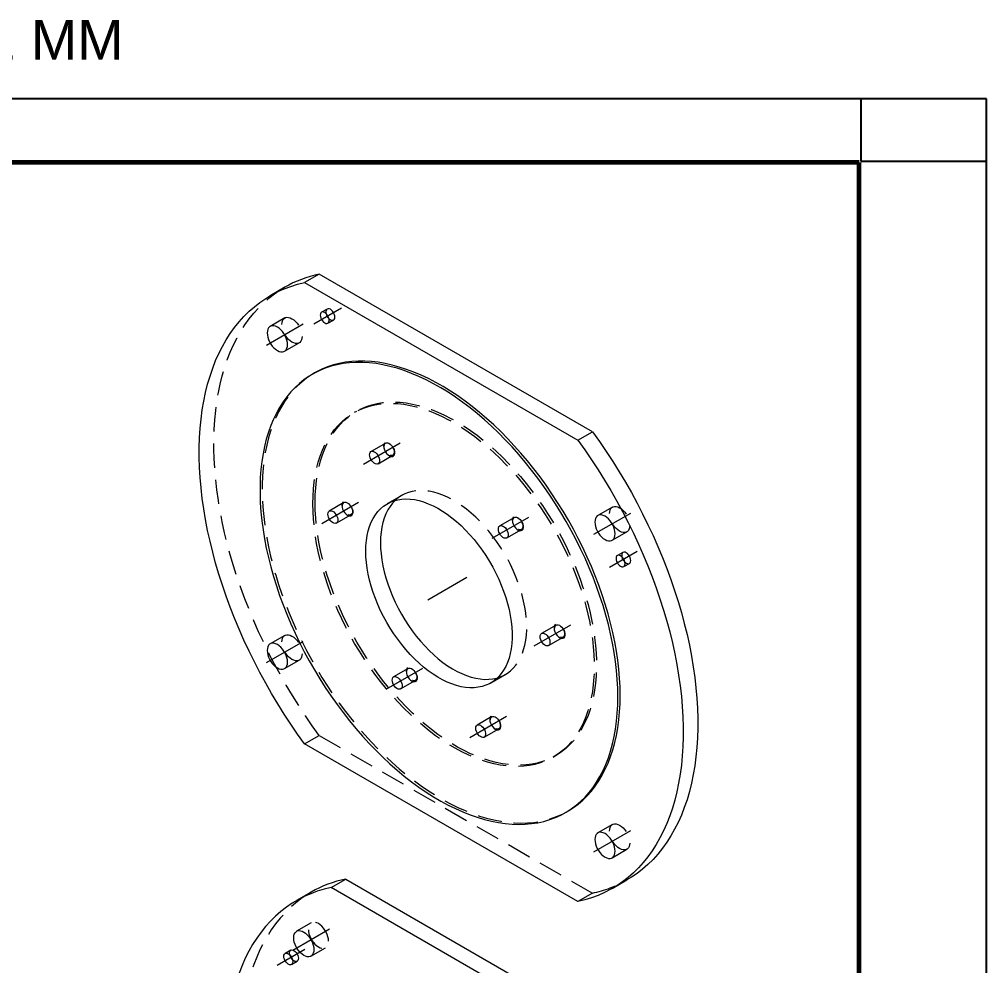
# Model space of a CAD drawing. Header units: millimetres. Extents: x -658 to 2778, y -783 to 455.
# Drawn here: x 2170 to 2778, y -140 to 455 of the extents above; entities that cross this region are included whole.
import ezdxf

# ---------------------------------------------------------------- set-up
doc = ezdxf.new("R2010")
doc.units = ezdxf.units.MM
doc.header["$LTSCALE"] = 12
doc.header["$MEASUREMENT"] = 0
for name, pattern in [('SLD-Center', [19.05, 15.24, -1.27, 1.27, -1.27]), ('SLD-Dashed', [1.905, 1.27, -0.635]), ('SLD-Solid', [0])]:
    doc.linetypes.add(name, pattern=pattern)
doc.layers.get('0').update_dxf_attribs({"color": 6})
doc.layers.add('Frame', color=7, linetype='Continuous')
doc.layers.add('Frame-title', color=6, linetype='Continuous')
doc.styles.add('style2', font='swiss.ttf', dxfattribs={"height": 30})

msp = doc.modelspace()

# ---------------------------------------------------------------- linework, layer by layer
at = {"color": 7, "linetype": 'SLD-Solid', "lineweight": 15}
for p, q in [((2358.592, 294.841), (2349.4, 289.535)), ((2530.166, 195.794), (2358.592, 294.841)), ((2336.887, 286.582), (2327.695, 281.276)), ((2349.4, 289.535), (2520.973, 190.487)), ((2355.693, 232.777), (2354.279, 231.96)), ((2520.973, 190.487), (2530.166, 195.794)), ((2520.973, -99.385), (2349.4, -0.337)), ((2513.266, -43.443), (2514.68, -42.627)), ((2366.015, -90.539), (2375.208, -85.232)), ((2537.589, -189.586), (2366.015, -90.539)), ((2375.208, -85.232), (2546.781, -184.28)), ((2542.678, -91.125), (2551.87, -85.819)), ((2353.503, -93.492), (2344.311, -98.798))]:
    msp.add_line(p, q, dxfattribs=at)
at = {"color": 7, "linetype": 'SLD-Center', "lineweight": 0}
for p, q in [((2372.478, 273.471), (2355.086, 263.431)), ((2325.34, 250.213), (2348.389, 263.519)), ((2386.417, 175.548), (2409.466, 188.854)), ((2360.169, 138.203), (2383.218, 151.509)), ((2467.271, 128.872), (2490.32, 142.178)), ((2531.176, 131.386), (2554.225, 144.692)), ((2558.326, 120.566), (2540.934, 110.526)), ((2426.844, 90.259), (2451.307, 104.381)), ((2493.518, 61.222), (2516.567, 74.528)), ((2325.34, 50.765), (2348.389, 64.071)), ((2400.596, 34.006), (2423.646, 47.312)), ((2453.091, 3.702), (2476.14, 17.008)), ((2531.176, -68.062), (2554.225, -54.756)), ((2341.955, -129.861), (2365.004, -116.555)), ((2349.59, -129.415), (2332.198, -139.455))]:
    msp.add_line(p, q, dxfattribs=at)
at = {"color": 7, "linetype": 'SLD-Dashed', "lineweight": 0}
for p, q in [((2363.55, 272.935), (2360.014, 270.894)), ((2336.961, 267.313), (2327.768, 262.007)), ((2364.014, 263.966), (2367.549, 266.007)), ((2336.768, 246.418), (2345.96, 251.725)), ((2381.884, 208.638), (2380.47, 207.821)), ((2400.338, 188.665), (2391.145, 183.359)), ((2395.545, 175.737), (2404.737, 181.044)), ((2410.467, 155.859), (2401.275, 150.552)), ((2374.09, 151.32), (2364.898, 146.013)), ((2542.797, 148.487), (2533.605, 143.18)), ((2369.298, 138.392), (2378.49, 143.699)), ((2481.192, 141.989), (2471.999, 136.683)), ((2476.399, 129.061), (2485.591, 134.368)), ((2542.604, 127.591), (2551.797, 132.898)), ((2549.398, 120.031), (2545.862, 117.99)), ((2549.862, 111.061), (2553.397, 113.102)), ((2507.439, 74.339), (2498.247, 69.033)), ((2336.961, 67.866), (2327.768, 62.559)), ((2502.646, 61.411), (2511.839, 66.718)), ((2336.768, 46.97), (2345.96, 52.277)), ((2414.517, 47.123), (2405.325, 41.817)), ((2466.27, 37.966), (2475.462, 43.272)), ((2409.725, 34.196), (2418.917, 39.502)), ((2467.012, 16.819), (2457.82, 11.512)), ((2462.219, 3.891), (2471.412, 9.198)), ((2349.4, -0.337), (2358.592, 4.969)), ((2358.592, 4.969), (2530.166, -94.078)), ((2505.459, -8.691), (2506.874, -7.874)), ((2542.797, -50.961), (2533.605, -56.268)), ((2542.604, -71.857), (2551.797, -66.55)), ((2530.166, -94.078), (2520.973, -99.385)), ((2353.576, -112.76), (2344.384, -118.067)), ((2340.662, -129.951), (2337.127, -131.992)), ((2353.383, -133.656), (2362.576, -128.349)), ((2341.126, -138.92), (2344.662, -136.879))]:
    msp.add_line(p, q, dxfattribs=at)
at = {"color": 7, "linetype": 'SLD-Solid', "lineweight": 15, "flags": 128}
for points in [[(2349.4, -0.337), (2345.021, 5.779), (2340.755, 12.006), (2336.607, 18.337), (2332.582, 24.763), (2328.685, 31.278), (2324.921, 37.871), (2321.294, 44.537), (2317.809, 51.265), (2314.47, 58.048), (2311.283, 64.877), (2308.249, 71.743), (2305.374, 78.639), (2302.661, 85.555), (2300.113, 92.484), (2297.734, 99.415), (2295.526, 106.341), (2293.492, 113.253), (2291.635, 120.142), (2289.957, 127), (2288.461, 133.818), (2287.147, 140.588), (2286.018, 147.301), (2285.074, 153.949), (2284.318, 160.524), (2283.751, 167.017), (2283.372, 173.42), (2283.182, 179.725), (2283.182, 185.925), (2283.372, 192.012), (2283.751, 197.977), (2284.318, 203.815), (2285.074, 209.517), (2286.018, 215.076), (2287.147, 220.485), (2288.461, 225.738), (2289.957, 230.828), (2291.635, 235.748), (2293.492, 240.494), (2295.526, 245.057), (2297.734, 249.434), (2300.113, 253.618), (2302.661, 257.605), (2305.374, 261.389), (2308.249, 264.965), (2311.283, 268.33), (2314.47, 271.478), (2317.809, 274.407), (2321.294, 277.111), (2324.921, 279.589), (2328.685, 281.837), (2332.582, 283.851), (2336.607, 285.63), (2340.755, 287.172), (2345.021, 288.474), (2349.4, 289.535)], [(2364.842, 265.797), (2364.746, 266.698), (2364.463, 267.649), (2364.014, 268.585), (2363.428, 269.442), (2362.746, 270.163), (2362.014, 270.696), (2361.282, 271.008), (2360.6, 271.075), (2360.014, 270.894), (2359.564, 270.477), (2359.282, 269.853), (2359.186, 269.063), (2359.282, 268.162), (2359.564, 267.211), (2360.014, 266.275), (2360.6, 265.418), (2361.282, 264.698), (2362.014, 264.164), (2362.746, 263.853), (2363.428, 263.785), (2364.014, 263.966), (2364.463, 264.383), (2364.746, 265.008), (2364.842, 265.797)], [(2338.632, 250.539), (2338.535, 251.87), (2338.248, 253.274), (2337.779, 254.705), (2337.143, 256.122), (2336.359, 257.48), (2335.45, 258.74), (2334.445, 259.862), (2333.373, 260.812), (2332.268, 261.561), (2331.163, 262.088), (2330.091, 262.375), (2329.086, 262.414), (2328.177, 262.203), (2327.393, 261.75), (2326.757, 261.068), (2326.288, 260.178), (2326.001, 259.107), (2325.904, 257.886), (2326.001, 256.554), (2326.288, 255.151), (2326.757, 253.72), (2327.393, 252.303), (2328.177, 250.944), (2329.086, 249.685), (2330.091, 248.563), (2331.163, 247.613), (2332.268, 246.864), (2333.373, 246.337), (2334.445, 246.05), (2335.45, 246.011), (2336.359, 246.221), (2337.143, 246.674), (2337.779, 247.356), (2338.248, 248.247), (2338.535, 249.318), (2338.632, 250.539)], [(2546.202, 29.354), (2546.107, 34.739), (2545.823, 40.224), (2545.35, 45.801), (2544.689, 51.459), (2543.84, 57.189), (2542.806, 62.982), (2541.589, 68.827), (2540.189, 74.716), (2538.61, 80.637), (2536.854, 86.581), (2534.925, 92.539), (2532.824, 98.499), (2530.557, 104.452), (2528.127, 110.388), (2525.537, 116.296), (2522.793, 122.168), (2519.899, 127.992), (2516.859, 133.76), (2513.679, 139.461), (2510.365, 145.085), (2506.921, 150.624), (2503.354, 156.068), (2499.67, 161.408), (2495.875, 166.634), (2491.974, 171.739), (2487.976, 176.713), (2483.887, 181.547), (2479.712, 186.235), (2475.461, 190.767), (2471.139, 195.137), (2466.754, 199.337), (2462.313, 203.359), (2457.825, 207.198), (2453.295, 210.846), (2448.733, 214.297), (2444.146, 217.546), (2439.541, 220.587), (2434.926, 223.415), (2430.31, 226.026), (2425.699, 228.414), (2421.102, 230.576), (2416.526, 232.508), (2411.98, 234.207), (2407.47, 235.67), (2403.004, 236.894), (2398.591, 237.878), (2394.236, 238.62), (2389.949, 239.119), (2385.735, 239.373), (2381.602, 239.382), (2377.557, 239.147), (2373.607, 238.667), (2369.759, 237.944), (2366.018, 236.979), (2362.392, 235.773), (2358.886, 234.328), (2355.506, 232.647), (2352.258, 230.733), (2349.148, 228.589), (2346.18, 226.218), (2343.36, 223.625), (2340.693, 220.813), (2338.182, 217.788), (2335.833, 214.555), (2333.649, 211.119), (2331.633, 207.486), (2329.79, 203.662), (2328.123, 199.653), (2326.633, 195.467), (2325.324, 191.11), (2324.198, 186.59), (2323.257, 181.914), (2322.502, 177.091), (2321.934, 172.127), (2321.555, 167.032), (2321.366, 161.815), (2321.366, 156.484), (2321.555, 151.048), (2321.934, 145.516), (2322.502, 139.897), (2323.257, 134.202), (2324.198, 128.439), (2325.324, 122.619), (2326.633, 116.751), (2328.123, 110.844), (2329.79, 104.91), (2331.633, 98.958), (2333.649, 92.998), (2335.833, 87.041), (2338.182, 81.095), (2340.693, 75.171), (2343.36, 69.28), (2346.18, 63.431), (2349.148, 57.634), (2352.258, 51.898), (2355.506, 46.234), (2358.886, 40.651), (2362.392, 35.159), (2366.018, 29.766), (2369.759, 24.482), (2373.607, 19.315), (2377.557, 14.275), (2381.602, 9.37), (2385.735, 4.607), (2389.949, -0.004), (2394.236, -4.456), (2398.591, -8.741), (2403.004, -12.853), (2407.47, -16.784), (2411.98, -20.529), (2416.526, -24.079), (2421.102, -27.43), (2425.699, -30.576), (2430.31, -33.511), (2434.926, -36.231), (2439.541, -38.731), (2444.146, -41.006), (2448.733, -43.054), (2453.295, -44.869), (2457.825, -46.451), (2462.313, -47.795), (2466.754, -48.899), (2471.139, -49.762), (2475.461, -50.383), (2479.712, -50.759), (2483.887, -50.891), (2487.976, -50.778), (2491.974, -50.42), (2495.875, -49.819), (2499.67, -48.974), (2503.354, -47.889), (2506.921, -46.563), (2510.365, -45), (2513.679, -43.202), (2516.859, -41.172), (2519.899, -38.914), (2522.793, -36.431), (2525.537, -33.729), (2528.127, -30.81), (2530.557, -27.68), (2532.824, -24.345), (2534.925, -20.809), (2536.854, -17.08), (2538.61, -13.163), (2540.189, -9.065), (2541.589, -4.792), (2542.806, -0.353), (2543.84, 4.246), (2544.689, 8.997), (2545.35, 13.892), (2545.823, 18.922), (2546.107, 24.079), (2546.202, 29.354)], [(2547.616, 30.171), (2547.522, 35.556), (2547.237, 41.041), (2546.764, 46.617), (2546.103, 52.275), (2545.255, 58.006), (2544.221, 63.798), (2543.003, 69.644), (2541.603, 75.532), (2540.024, 81.453), (2538.268, 87.398), (2536.339, 93.355), (2534.239, 99.315), (2531.971, 105.268), (2529.541, 111.204), (2526.951, 117.113), (2524.207, 122.984), (2521.313, 128.809), (2518.273, 134.576), (2515.093, 140.277), (2511.779, 145.902), (2508.335, 151.441), (2504.768, 156.885), (2501.084, 162.224), (2497.289, 167.451), (2493.389, 172.555), (2489.39, 177.529), (2485.301, 182.364), (2481.127, 187.051), (2476.875, 191.584), (2472.553, 195.954), (2468.168, 200.153), (2463.728, 204.176), (2459.239, 208.014), (2454.71, 211.662), (2450.147, 215.114), (2445.56, 218.363), (2440.955, 221.404), (2436.341, 224.232), (2431.724, 226.842), (2427.113, 229.23), (2422.516, 231.392), (2417.941, 233.324), (2413.394, 235.023), (2408.884, 236.486), (2404.418, 237.711), (2400.005, 238.695), (2395.65, 239.437), (2391.363, 239.935), (2387.149, 240.189), (2383.016, 240.199), (2378.971, 239.963), (2375.021, 239.484), (2371.173, 238.761), (2367.432, 237.795), (2363.806, 236.589), (2360.3, 235.145), (2356.92, 233.464), (2355.693, 232.777)], [(2530.166, 195.794), (2534.544, 189.678), (2538.81, 183.451), (2542.958, 177.12), (2546.983, 170.693), (2550.88, 164.179), (2554.645, 157.585), (2558.271, 150.92), (2561.756, 144.192), (2565.095, 137.409), (2568.282, 130.58), (2571.316, 123.713), (2574.191, 116.818), (2576.904, 109.901), (2579.452, 102.973), (2581.831, 96.042), (2584.039, 89.116), (2586.073, 82.204), (2587.93, 75.315), (2589.608, 68.457), (2591.105, 61.638), (2592.418, 54.869), (2593.548, 48.156), (2594.491, 41.508), (2595.247, 34.933), (2595.815, 28.44), (2596.193, 22.037), (2596.383, 15.731), (2596.383, 9.532), (2596.193, 3.445), (2595.815, -2.521), (2595.247, -8.358), (2594.491, -14.06), (2593.548, -19.619), (2592.418, -25.028), (2591.105, -30.281), (2589.608, -35.371), (2587.93, -40.292), (2586.073, -45.037), (2584.039, -49.601), (2581.831, -53.977), (2579.452, -58.162), (2576.904, -62.148), (2574.191, -65.932), (2571.316, -69.508), (2568.282, -72.873), (2565.095, -76.021), (2561.756, -78.95), (2558.271, -81.654), (2554.645, -84.132), (2551.87, -85.819)], [(2520.973, 190.487), (2525.351, 184.372), (2529.617, 178.144), (2533.765, 171.813), (2537.791, 165.387), (2541.688, 158.873), (2545.452, 152.279), (2549.079, 145.614), (2552.564, 138.885), (2555.902, 132.103), (2559.09, 125.273), (2562.123, 118.407), (2564.998, 111.511), (2567.711, 104.595), (2570.259, 97.667), (2572.639, 90.735), (2574.847, 83.809), (2576.88, 76.897), (2578.737, 70.008), (2580.415, 63.15), (2581.912, 56.332), (2583.226, 49.562), (2584.355, 42.849), (2585.298, 36.201), (2586.054, 29.626), (2586.622, 23.133), (2587.001, 16.73), (2587.191, 10.425), (2587.191, 4.225), (2587.001, -1.862), (2586.622, -7.827), (2586.054, -13.665), (2585.298, -19.366), (2584.355, -24.925), (2583.226, -30.335), (2581.912, -35.588), (2580.415, -40.678), (2578.737, -45.598), (2576.88, -50.343), (2574.847, -54.907), (2572.639, -59.284), (2570.259, -63.468), (2567.711, -67.455), (2564.998, -71.239), (2562.123, -74.815), (2559.09, -78.18), (2555.902, -81.328), (2552.564, -84.256), (2549.079, -86.961), (2545.452, -89.439), (2541.688, -91.686), (2537.791, -93.701), (2533.765, -95.48), (2529.617, -97.022), (2525.351, -98.324), (2520.973, -99.385)], [(2390.234, 181.344), (2390.332, 182.181), (2390.619, 182.853), (2391.077, 183.317), (2391.678, 183.544), (2392.384, 183.52), (2393.15, 183.246), (2393.928, 182.741), (2394.67, 182.034), (2395.328, 181.171), (2395.862, 180.207), (2396.238, 179.201), (2396.432, 178.216), (2396.432, 177.316), (2396.238, 176.555), (2395.862, 175.983), (2395.328, 175.635), (2394.67, 175.532), (2393.928, 175.682), (2393.15, 176.075), (2392.384, 176.686), (2391.678, 177.477), (2391.077, 178.398), (2390.619, 179.391), (2390.332, 180.394), (2390.234, 181.344)], [(2387.81, 120.792), (2387.907, 124.172), (2388.195, 127.426), (2388.675, 130.542), (2389.344, 133.505), (2390.2, 136.303), (2391.238, 138.925), (2392.455, 141.36), (2393.844, 143.598), (2395.402, 145.628), (2397.12, 147.443), (2398.992, 149.034), (2401.01, 150.397), (2403.165, 151.523), (2405.449, 152.409), (2407.852, 153.052), (2410.363, 153.448), (2412.972, 153.595), (2415.669, 153.494), (2418.441, 153.145), (2421.278, 152.548), (2424.168, 151.707), (2427.097, 150.625), (2430.055, 149.306), (2433.028, 147.757), (2436.004, 145.983), (2438.971, 143.992), (2441.916, 141.793), (2444.827, 139.394), (2447.692, 136.806), (2450.498, 134.039), (2453.234, 131.106), (2455.888, 128.018), (2458.45, 124.788), (2460.908, 121.431), (2463.253, 117.959), (2465.473, 114.388), (2467.561, 110.733), (2469.507, 107.008), (2471.303, 103.23), (2472.942, 99.415), (2474.416, 95.578), (2475.72, 91.735), (2476.848, 87.903), (2477.795, 84.097), (2478.558, 80.334), (2479.133, 76.63), (2479.517, 72.999), (2479.71, 69.458), (2479.71, 66.021), (2479.517, 62.702), (2479.133, 59.515), (2478.558, 56.474), (2477.795, 53.592), (2476.848, 50.88), (2475.72, 48.35), (2474.416, 46.013), (2472.942, 43.878), (2471.303, 41.955), (2469.507, 40.25), (2467.561, 38.773), (2465.473, 37.528), (2463.253, 36.521), (2460.908, 35.756), (2458.45, 35.236), (2455.888, 34.965), (2453.234, 34.941), (2450.498, 35.167), (2447.692, 35.64), (2444.827, 36.36), (2441.916, 37.322), (2438.971, 38.523), (2436.004, 39.958), (2433.028, 41.62), (2430.055, 43.503), (2427.097, 45.6), (2424.168, 47.9), (2421.278, 50.395), (2418.441, 53.073), (2415.669, 55.925), (2412.972, 58.937), (2410.363, 62.097), (2407.852, 65.393), (2405.449, 68.809), (2403.165, 72.332), (2401.01, 75.947), (2398.992, 79.639), (2397.12, 83.392), (2395.402, 87.191), (2393.844, 91.019), (2392.455, 94.861), (2391.238, 98.701), (2390.2, 102.522), (2389.344, 106.308), (2388.675, 110.043), (2388.195, 113.713), (2387.907, 117.301), (2387.81, 120.792)], [(2406.198, 152.639), (2404.594, 150.934), (2403.037, 148.904), (2401.647, 146.667), (2400.43, 144.232), (2399.392, 141.61), (2398.537, 138.811), (2397.868, 135.848), (2397.388, 132.733), (2397.099, 129.478), (2397.003, 126.099)], [(2363.986, 143.999), (2364.084, 144.836), (2364.371, 145.507), (2364.83, 145.971), (2365.431, 146.198), (2366.136, 146.175), (2366.902, 145.901), (2367.681, 145.395), (2368.422, 144.689), (2369.081, 143.826), (2369.615, 142.861), (2369.991, 141.855), (2370.184, 140.871), (2370.184, 139.97), (2369.991, 139.21), (2369.615, 138.638), (2369.081, 138.289), (2368.422, 138.187), (2367.681, 138.337), (2366.902, 138.73), (2366.136, 139.341), (2365.431, 140.131), (2364.83, 141.052), (2364.371, 142.046), (2364.084, 143.049), (2363.986, 143.999)], [(2544.469, 131.712), (2544.372, 133.044), (2544.085, 134.447), (2543.616, 135.878), (2542.98, 137.295), (2542.195, 138.654), (2541.287, 139.913), (2540.281, 141.035), (2539.21, 141.985), (2538.105, 142.734), (2537, 143.261), (2535.928, 143.548), (2534.923, 143.587), (2534.014, 143.377), (2533.23, 142.924), (2532.593, 142.242), (2532.124, 141.351), (2531.837, 140.28), (2531.741, 139.059), (2531.837, 137.727), (2532.124, 136.324), (2532.593, 134.893), (2533.23, 133.476), (2534.014, 132.117), (2534.923, 130.858), (2535.928, 129.736), (2537, 128.786), (2538.105, 128.037), (2539.21, 127.51), (2540.281, 127.223), (2541.287, 127.184), (2542.195, 127.394), (2542.98, 127.847), (2543.616, 128.529), (2544.085, 129.42), (2544.372, 130.491), (2544.469, 131.712)], [(2471.088, 134.668), (2471.186, 135.505), (2471.473, 136.177), (2471.931, 136.641), (2472.532, 136.868), (2473.238, 136.844), (2474.004, 136.57), (2474.782, 136.065), (2475.524, 135.358), (2476.182, 134.495), (2476.716, 133.531), (2477.092, 132.525), (2477.286, 131.54), (2477.286, 130.64), (2477.092, 129.879), (2476.716, 129.307), (2476.182, 128.959), (2475.524, 128.856), (2474.782, 129.006), (2474.004, 129.399), (2473.238, 130.01), (2472.532, 130.801), (2471.931, 131.722), (2471.473, 132.715), (2471.186, 133.718), (2471.088, 134.668)], [(2397.003, 126.099), (2397.099, 122.607), (2397.388, 119.02), (2397.868, 115.35), (2398.537, 111.614), (2399.392, 107.828), (2400.43, 104.007), (2401.647, 100.168), (2403.037, 96.326), (2404.594, 92.498), (2406.313, 88.699), (2408.185, 84.946), (2410.202, 81.254), (2412.358, 77.639), (2414.641, 74.116), (2417.044, 70.699), (2419.555, 67.404), (2422.165, 64.244), (2424.861, 61.231), (2427.634, 58.38), (2430.471, 55.701), (2433.36, 53.207), (2436.29, 50.906), (2439.247, 48.81), (2442.22, 46.927), (2445.197, 45.264), (2448.163, 43.83), (2451.109, 42.629), (2454.02, 41.666), (2456.884, 40.947), (2459.69, 40.474), (2462.426, 40.248), (2465.081, 40.271), (2467.642, 40.543), (2470.101, 41.063), (2470.539, 41.185)], [(2550.69, 112.893), (2550.594, 113.794), (2550.311, 114.745), (2549.862, 115.681), (2549.276, 116.538), (2548.594, 117.258), (2547.862, 117.792), (2547.13, 118.103), (2546.448, 118.171), (2545.862, 117.99), (2545.413, 117.573), (2545.13, 116.948), (2545.034, 116.158), (2545.13, 115.257), (2545.413, 114.307), (2545.862, 113.371), (2546.448, 112.513), (2547.13, 111.793), (2547.862, 111.259), (2548.594, 110.948), (2549.276, 110.881), (2549.862, 111.062), (2550.311, 111.478), (2550.594, 112.103), (2550.69, 112.893)], [(2497.335, 67.018), (2497.433, 67.855), (2497.72, 68.527), (2498.179, 68.991), (2498.779, 69.218), (2499.485, 69.194), (2500.251, 68.92), (2501.03, 68.415), (2501.771, 67.708), (2502.43, 66.845), (2502.964, 65.881), (2503.339, 64.875), (2503.533, 63.89), (2503.533, 62.99), (2503.339, 62.229), (2502.964, 61.657), (2502.43, 61.309), (2501.771, 61.206), (2501.03, 61.356), (2500.251, 61.749), (2499.485, 62.36), (2498.779, 63.151), (2498.179, 64.072), (2497.72, 65.065), (2497.433, 66.068), (2497.335, 67.018)], [(2338.632, 51.091), (2338.535, 52.423), (2338.248, 53.826), (2337.779, 55.258), (2337.143, 56.674), (2336.359, 58.033), (2335.45, 59.292), (2334.445, 60.414), (2333.373, 61.364), (2332.268, 62.114), (2331.163, 62.64), (2330.091, 62.927), (2329.086, 62.966), (2328.177, 62.756), (2327.393, 62.303), (2326.757, 61.621), (2326.288, 60.73), (2326.001, 59.659), (2325.904, 58.439), (2326.001, 57.107), (2326.288, 55.704), (2326.757, 54.272), (2327.393, 52.855), (2328.177, 51.497), (2329.086, 50.237), (2330.091, 49.116), (2331.163, 48.165), (2332.268, 47.416), (2333.373, 46.89), (2334.445, 46.603), (2335.45, 46.563), (2336.359, 46.774), (2337.143, 47.227), (2337.779, 47.909), (2338.248, 48.799), (2338.535, 49.871), (2338.632, 51.091)], [(2404.413, 39.802), (2404.511, 40.639), (2404.798, 41.311), (2405.257, 41.775), (2405.858, 42.002), (2406.563, 41.978), (2407.329, 41.705), (2408.108, 41.199), (2408.849, 40.492), (2409.508, 39.63), (2410.042, 38.665), (2410.418, 37.659), (2410.611, 36.675), (2410.611, 35.774), (2410.418, 35.014), (2410.042, 34.441), (2409.508, 34.093), (2408.849, 33.991), (2408.108, 34.14), (2407.329, 34.533), (2406.563, 35.144), (2405.858, 35.935), (2405.257, 36.856), (2404.798, 37.849), (2404.511, 38.852), (2404.413, 39.802)], [(2514.68, -42.627), (2515.093, -42.385), (2518.273, -40.356), (2521.313, -38.098), (2524.207, -35.615), (2526.951, -32.912), (2529.541, -29.993), (2531.971, -26.864), (2534.239, -23.528), (2536.339, -19.993), (2538.268, -16.264), (2540.024, -12.347), (2541.603, -8.248), (2543.003, -3.976), (2544.221, 0.464), (2545.255, 5.063), (2546.103, 9.813), (2546.764, 14.708), (2547.237, 19.738), (2547.522, 24.895), (2547.616, 30.171)], [(2456.908, 9.498), (2457.006, 10.335), (2457.293, 11.006), (2457.752, 11.47), (2458.352, 11.697), (2459.058, 11.673), (2459.824, 11.4), (2460.603, 10.894), (2461.344, 10.188), (2462.003, 9.325), (2462.537, 8.36), (2462.912, 7.354), (2463.106, 6.37), (2463.106, 5.469), (2462.912, 4.709), (2462.537, 4.137), (2462.003, 3.788), (2461.344, 3.686), (2460.603, 3.836), (2459.824, 4.229), (2459.058, 4.84), (2458.352, 5.63), (2457.752, 6.551), (2457.293, 7.545), (2457.006, 8.548), (2456.908, 9.498)], [(2544.469, -67.736), (2544.372, -66.404), (2544.085, -65.001), (2543.616, -63.569), (2542.98, -62.153), (2542.195, -60.794), (2541.287, -59.535), (2540.281, -58.413), (2539.21, -57.463), (2538.105, -56.713), (2537, -56.187), (2535.928, -55.9), (2534.923, -55.861), (2534.014, -56.071), (2533.23, -56.524), (2532.593, -57.206), (2532.124, -58.096), (2531.837, -59.168), (2531.741, -60.388), (2531.837, -61.72), (2532.124, -63.123), (2532.593, -64.555), (2533.23, -65.972), (2534.014, -67.33), (2534.923, -68.59), (2535.928, -69.711), (2537, -70.661), (2538.105, -71.411), (2539.21, -71.937), (2540.281, -72.224), (2541.287, -72.263), (2542.195, -72.053), (2542.98, -71.6), (2543.616, -70.918), (2544.085, -70.028), (2544.372, -68.956), (2544.469, -67.736)], [(2366.015, -90.539), (2361.637, -91.6), (2357.371, -92.902), (2353.223, -94.443), (2349.198, -96.223), (2345.301, -98.237), (2341.536, -100.485), (2337.909, -102.963), (2334.425, -105.667), (2331.086, -108.596), (2327.898, -111.744), (2324.865, -115.109), (2321.99, -118.685), (2319.277, -122.469), (2316.729, -126.455), (2314.35, -130.64), (2312.142, -135.016), (2310.108, -139.58), (2308.251, -144.325), (2306.573, -149.246), (2305.076, -154.336), (2303.762, -159.589), (2302.633, -164.998), (2301.69, -170.557), (2300.934, -176.259), (2300.366, -182.096), (2299.987, -188.062), (2299.798, -194.149), (2299.798, -200.349), (2299.987, -206.654), (2300.366, -213.057), (2300.934, -219.55), (2301.69, -226.125), (2302.633, -232.773), (2303.762, -239.486), (2305.076, -246.256), (2306.573, -253.074), (2308.251, -259.932), (2310.108, -266.821), (2312.142, -273.733), (2314.35, -280.659), (2316.729, -287.59), (2319.277, -294.518), (2321.99, -301.435), (2324.865, -308.33), (2327.898, -315.197), (2331.086, -322.026), (2334.425, -328.809), (2337.909, -335.537), (2341.536, -342.202), (2345.301, -348.796), (2349.198, -355.311), (2353.223, -361.737), (2357.371, -368.068), (2361.637, -374.295), (2366.015, -380.411)], [(2342.52, -122.188), (2342.616, -120.967), (2342.904, -119.896), (2343.372, -119.005), (2344.009, -118.323), (2344.793, -117.87), (2345.702, -117.66), (2346.707, -117.699), (2347.779, -117.986), (2348.884, -118.513), (2349.989, -119.262), (2351.06, -120.212), (2352.066, -121.334), (2352.974, -122.593), (2353.759, -123.952), (2354.395, -125.369), (2354.864, -126.8), (2355.151, -128.203), (2355.248, -129.535), (2355.151, -130.756), (2354.864, -131.827), (2354.395, -132.718), (2353.759, -133.4), (2352.974, -133.853), (2352.066, -134.063), (2351.06, -134.024), (2349.989, -133.737), (2348.884, -133.21), (2347.779, -132.461), (2346.707, -131.511), (2345.702, -130.389), (2344.793, -129.13), (2344.009, -127.771), (2343.372, -126.354), (2342.904, -124.923), (2342.616, -123.52), (2342.52, -122.188)], [(2336.298, -133.823), (2336.394, -133.033), (2336.677, -132.409), (2337.126, -131.992), (2337.712, -131.811), (2338.394, -131.878), (2339.126, -132.19), (2339.858, -132.723), (2340.541, -133.444), (2341.126, -134.301), (2341.576, -135.237), (2341.858, -136.188), (2341.955, -137.089), (2341.858, -137.878), (2341.576, -138.503), (2341.126, -138.92), (2340.541, -139.101), (2339.858, -139.033), (2339.126, -138.722), (2338.394, -138.188), (2337.712, -137.468), (2337.126, -136.611), (2336.677, -135.675), (2336.394, -134.724), (2336.298, -133.823)]]:
    msp.add_lwpolyline(points, dxfattribs=at)
at = {"color": 7, "linetype": 'SLD-Dashed', "lineweight": 0, "flags": 128}
for points in [[(2358.592, 4.969), (2354.214, 11.085), (2349.948, 17.313), (2345.8, 23.643), (2341.774, 30.07), (2337.877, 36.584), (2334.113, 43.178), (2330.486, 49.843), (2327.001, 56.571), (2323.663, 63.354), (2320.475, 70.183), (2317.442, 77.05), (2314.567, 83.946), (2311.854, 90.862), (2309.306, 97.79), (2306.926, 104.722), (2304.719, 111.648), (2302.685, 118.56), (2300.828, 125.449), (2299.15, 132.307), (2297.653, 139.125), (2296.339, 145.895), (2295.21, 152.608), (2294.267, 159.256), (2293.511, 165.83), (2292.943, 172.323), (2292.564, 178.727), (2292.374, 185.032), (2292.374, 191.232), (2292.564, 197.318), (2292.943, 203.284), (2293.511, 209.121), (2294.267, 214.823), (2295.21, 220.382), (2296.339, 225.792), (2297.653, 231.044), (2299.15, 236.134), (2300.828, 241.055), (2302.685, 245.8), (2304.719, 250.364), (2306.926, 254.741), (2309.306, 258.925), (2311.854, 262.912), (2314.567, 266.695), (2317.442, 270.272), (2320.475, 273.636), (2323.663, 276.785), (2327.001, 279.713), (2330.486, 282.418), (2334.113, 284.896), (2336.887, 286.582)], [(2335.096, 263.193), (2335.193, 264.413), (2335.48, 265.485), (2335.949, 266.375), (2336.585, 267.057), (2337.37, 267.51), (2338.278, 267.72), (2339.284, 267.681), (2340.355, 267.394), (2341.46, 266.868), (2342.566, 266.118), (2343.637, 265.168), (2344.642, 264.046), (2345.551, 262.787), (2346.336, 261.428), (2346.972, 260.012), (2347.441, 258.58), (2347.728, 257.177), (2347.824, 255.845), (2347.728, 254.625), (2347.441, 253.553), (2346.972, 252.663), (2346.336, 251.981), (2345.551, 251.528), (2344.642, 251.318), (2343.637, 251.357), (2342.566, 251.644), (2341.46, 252.17), (2340.355, 252.92), (2339.284, 253.87), (2338.278, 254.992), (2337.37, 256.251), (2336.585, 257.61), (2335.949, 259.026), (2335.48, 260.458), (2335.193, 261.861), (2335.096, 263.193)], [(2368.378, 267.838), (2368.282, 268.739), (2367.999, 269.69), (2367.549, 270.626), (2366.964, 271.483), (2366.282, 272.204), (2365.549, 272.737), (2364.817, 273.049), (2364.135, 273.116), (2363.549, 272.935), (2363.1, 272.518), (2362.817, 271.894), (2362.721, 271.104), (2362.817, 270.203), (2362.846, 270.071)], [(2364.717, 266.83), (2364.817, 266.739), (2365.549, 266.205), (2366.282, 265.894), (2366.964, 265.826), (2367.549, 266.007), (2367.999, 266.424), (2368.282, 267.049), (2368.378, 267.838)], [(2355.693, 232.777), (2353.672, 231.55), (2350.562, 229.405), (2347.594, 227.034), (2344.774, 224.441), (2342.107, 221.63), (2339.596, 218.605), (2337.247, 215.371), (2335.063, 211.935), (2333.048, 208.302), (2331.205, 204.478), (2329.537, 200.47), (2328.047, 196.284), (2326.738, 191.927), (2325.612, 187.406), (2324.671, 182.731), (2323.916, 177.907), (2323.348, 172.944), (2322.97, 167.849), (2322.78, 162.631), (2322.78, 157.3), (2322.97, 151.864), (2323.348, 146.332), (2323.916, 140.714), (2324.671, 135.018), (2325.612, 129.255), (2326.738, 123.435), (2328.047, 117.567), (2329.537, 111.661), (2331.205, 105.727), (2333.048, 99.775), (2335.063, 93.815), (2337.247, 87.857), (2339.596, 81.911), (2342.107, 75.988), (2344.774, 70.097), (2347.594, 64.247), (2350.562, 58.45), (2353.672, 52.715), (2356.92, 47.051), (2360.3, 41.468), (2363.806, 35.975), (2367.432, 30.582), (2371.173, 25.298), (2375.021, 20.131), (2378.971, 15.091), (2383.016, 10.186), (2387.149, 5.424), (2391.363, 0.813), (2395.65, -3.639), (2400.005, -7.925), (2404.418, -12.037), (2408.884, -15.968), (2413.394, -19.712), (2417.941, -23.263), (2422.516, -26.614), (2427.113, -29.759), (2431.724, -32.695), (2436.341, -35.414), (2440.955, -37.914), (2445.56, -40.19), (2450.147, -42.237), (2454.71, -44.053), (2459.239, -45.634), (2463.728, -46.978), (2468.168, -48.083), (2472.553, -48.946), (2476.875, -49.566), (2481.127, -49.943), (2485.301, -50.074), (2489.39, -49.961), (2493.389, -49.604), (2497.289, -49.002), (2501.084, -48.158), (2504.768, -47.072), (2508.335, -45.746), (2511.779, -44.183), (2514.68, -42.627)], [(2354.576, 150.591), (2354.672, 155.284), (2354.959, 159.857), (2355.436, 164.299), (2356.103, 168.601), (2356.959, 172.754), (2358, 176.748), (2359.226, 180.575), (2360.633, 184.226), (2362.218, 187.694), (2363.978, 190.971), (2365.909, 194.05), (2368.007, 196.925), (2370.267, 199.589), (2372.685, 202.036), (2375.255, 204.261), (2377.972, 206.259), (2380.829, 208.027), (2383.821, 209.559), (2386.941, 210.853), (2390.183, 211.906), (2393.538, 212.716), (2397.001, 213.281), (2400.563, 213.6), (2404.218, 213.671), (2407.956, 213.496), (2411.77, 213.073), (2415.651, 212.405), (2419.592, 211.493), (2423.583, 210.338), (2427.616, 208.943), (2431.683, 207.311), (2435.773, 205.446), (2439.88, 203.352), (2443.993, 201.032), (2448.104, 198.493), (2452.204, 195.74), (2456.283, 192.779), (2460.334, 189.615), (2464.348, 186.257), (2468.315, 182.711), (2472.227, 178.985), (2476.075, 175.086), (2479.852, 171.024), (2483.55, 166.808), (2487.159, 162.446), (2490.672, 157.947), (2494.082, 153.323), (2497.382, 148.581), (2500.563, 143.734), (2503.62, 138.791), (2506.546, 133.763), (2509.334, 128.661), (2511.978, 123.496), (2514.472, 118.279), (2516.812, 113.021), (2518.992, 107.735), (2521.007, 102.43), (2522.853, 97.12), (2524.526, 91.815), (2526.022, 86.526), (2527.339, 81.266), (2528.473, 76.046), (2529.421, 70.876), (2530.183, 65.768), (2530.755, 60.734), (2531.138, 55.784), (2531.329, 50.929), (2531.329, 46.179), (2531.138, 41.544), (2530.755, 37.036), (2530.183, 32.662), (2529.421, 28.434), (2528.473, 24.359), (2527.339, 20.448), (2526.022, 16.708), (2524.526, 13.147), (2522.853, 9.774), (2521.007, 6.595), (2518.992, 3.617), (2516.812, 0.847), (2514.472, -1.709), (2511.978, -4.046), (2509.334, -6.158), (2506.546, -8.041), (2503.62, -9.692), (2500.563, -11.105), (2497.382, -12.279), (2494.082, -13.211), (2490.672, -13.899), (2487.159, -14.341), (2483.55, -14.536), (2479.852, -14.484), (2476.075, -14.185), (2472.227, -13.639), (2468.315, -12.849), (2464.348, -11.815), (2460.334, -10.539), (2456.283, -9.026), (2452.204, -7.277), (2448.104, -5.296), (2443.993, -3.089), (2439.88, -0.659), (2435.773, 1.987), (2431.683, 4.846), (2427.616, 7.909), (2423.583, 11.171), (2419.592, 14.624), (2415.651, 18.261), (2411.77, 22.074), (2407.956, 26.055), (2404.218, 30.196), (2400.563, 34.486), (2397.001, 38.918), (2393.538, 43.481), (2390.183, 48.165), (2386.941, 52.96), (2383.821, 57.857), (2380.829, 62.844), (2377.972, 67.91), (2375.255, 73.045), (2372.685, 78.238), (2370.267, 83.476), (2368.007, 88.75), (2365.909, 94.047), (2363.978, 99.356), (2362.218, 104.665), (2360.633, 109.963), (2359.226, 115.239), (2358, 120.481), (2356.959, 125.677), (2356.103, 130.817), (2355.436, 135.889), (2354.959, 140.883), (2354.672, 145.787), (2354.576, 150.591)], [(2355.99, 151.407), (2356.086, 156.101), (2356.373, 160.674), (2356.851, 165.116), (2357.518, 169.418), (2358.373, 173.57), (2359.414, 177.564), (2360.64, 181.391), (2362.047, 185.042), (2363.632, 188.51), (2365.392, 191.788), (2367.323, 194.867), (2369.421, 197.741), (2371.682, 200.405), (2374.099, 202.852), (2376.669, 205.077), (2379.386, 207.076), (2382.243, 208.843), (2385.235, 210.375), (2388.355, 211.67), (2391.597, 212.723), (2394.953, 213.533), (2398.415, 214.098), (2401.978, 214.416), (2405.632, 214.488), (2409.37, 214.312), (2413.184, 213.89), (2417.065, 213.222), (2421.006, 212.309), (2424.997, 211.154), (2429.03, 209.759), (2433.097, 208.127), (2437.188, 206.262), (2441.294, 204.168), (2445.407, 201.849), (2449.518, 199.31), (2453.618, 196.557), (2457.698, 193.595), (2461.749, 190.432), (2465.762, 187.073), (2469.729, 183.527), (2473.641, 179.801), (2477.49, 175.903), (2481.267, 171.841), (2484.964, 167.624), (2488.573, 163.262), (2492.086, 158.764), (2495.497, 154.139), (2498.796, 149.398), (2501.978, 144.55), (2505.035, 139.607), (2507.96, 134.579), (2510.748, 129.477), (2513.392, 124.312), (2515.886, 119.095), (2518.226, 113.838), (2520.406, 108.551), (2522.421, 103.247), (2524.267, 97.936), (2525.94, 92.631), (2527.437, 87.343), (2528.753, 82.082), (2529.887, 76.862), (2530.836, 71.692), (2531.597, 66.585), (2532.169, 61.551), (2532.552, 56.6), (2532.743, 51.745), (2532.743, 46.995), (2532.552, 42.361), (2532.169, 37.852), (2531.597, 33.479), (2530.836, 29.25), (2529.887, 25.176), (2528.753, 21.264), (2527.437, 17.524), (2525.94, 13.964), (2524.267, 10.59), (2522.421, 7.411), (2520.406, 4.433), (2518.226, 1.663), (2515.886, -0.893), (2513.392, -3.229), (2510.748, -5.342), (2507.96, -7.225), (2505.035, -8.875), (2501.978, -10.289), (2498.796, -11.463), (2495.497, -12.395), (2492.086, -13.082), (2488.573, -13.524), (2484.964, -13.719), (2481.267, -13.667), (2477.49, -13.368), (2473.641, -12.823), (2469.729, -12.032), (2465.762, -10.998), (2461.749, -9.723), (2457.698, -8.209), (2453.618, -6.46), (2449.518, -4.48), (2445.407, -2.273), (2441.294, 0.157), (2437.188, 2.804), (2433.097, 5.662), (2429.03, 8.725), (2424.997, 11.987), (2421.006, 15.44), (2417.065, 19.077), (2413.184, 22.891), (2409.37, 26.872), (2405.632, 31.012), (2401.978, 35.303), (2398.415, 39.734), (2394.953, 44.297), (2391.597, 48.981), (2388.355, 53.777), (2385.235, 58.673), (2382.243, 63.66), (2379.386, 68.727), (2376.669, 73.862), (2374.099, 79.054), (2371.682, 84.293), (2369.421, 89.566), (2367.323, 94.863), (2365.392, 100.172), (2363.632, 105.481), (2362.047, 110.779), (2360.64, 116.055), (2359.414, 121.297), (2358.373, 126.493), (2357.518, 131.633), (2356.851, 136.706), (2356.373, 141.699), (2356.086, 146.603), (2355.99, 151.407)], [(2399.001, 186.896), (2399.133, 185.718), (2399.517, 184.477), (2400.124, 183.264), (2400.911, 182.169), (2401.818, 181.273), (2402.779, 180.642), (2403.722, 180.324), (2404.576, 180.342), (2405.28, 180.695), (2405.78, 181.356), (2406.04, 182.277), (2406.04, 183.389), (2405.78, 184.609), (2405.28, 185.848), (2404.576, 187.013), (2403.722, 188.018), (2402.779, 188.789), (2401.818, 189.267), (2400.911, 189.419), (2400.124, 189.231), (2399.517, 188.72), (2399.133, 187.921), (2399.002, 186.896)], [(2399.426, 186.651), (2399.524, 187.488), (2399.811, 188.159), (2400.27, 188.623), (2400.87, 188.85), (2401.576, 188.827), (2402.342, 188.553), (2403.121, 188.047), (2403.862, 187.341), (2404.521, 186.478), (2405.055, 185.513), (2405.43, 184.507), (2405.624, 183.523), (2405.624, 182.622), (2405.43, 181.862), (2405.055, 181.29), (2404.521, 180.941), (2403.862, 180.839), (2403.121, 180.989), (2402.342, 181.382), (2401.576, 181.993), (2400.87, 182.784), (2400.27, 183.704), (2399.811, 184.698), (2399.524, 185.701), (2399.426, 186.651)], [(2470.539, 41.185), (2472.445, 41.827), (2474.666, 42.834), (2476.753, 44.079), (2478.699, 45.557), (2480.495, 47.261), (2482.134, 49.185), (2483.608, 51.32), (2484.912, 53.657), (2486.04, 56.187), (2486.988, 58.899), (2487.75, 61.781), (2488.325, 64.822), (2488.71, 68.008), (2488.902, 71.327), (2488.902, 74.765), (2488.71, 78.306), (2488.325, 81.937), (2487.75, 85.641), (2486.988, 89.404), (2486.04, 93.209), (2484.912, 97.042), (2483.608, 100.884), (2482.134, 104.722), (2480.495, 108.537), (2478.699, 112.315), (2476.753, 116.04), (2474.666, 119.695), (2472.445, 123.266), (2470.101, 126.737), (2467.642, 130.095), (2465.081, 133.325), (2462.426, 136.412), (2459.69, 139.346), (2456.884, 142.112), (2454.02, 144.7), (2451.109, 147.099), (2448.163, 149.299), (2445.197, 151.289), (2442.22, 153.063), (2439.247, 154.613), (2436.29, 155.931), (2433.36, 157.013), (2430.471, 157.854), (2427.634, 158.451), (2424.861, 158.801), (2422.165, 158.902), (2419.555, 158.755), (2417.044, 158.359), (2414.641, 157.716), (2412.358, 156.83), (2410.202, 155.703), (2408.185, 154.341), (2406.313, 152.749), (2406.198, 152.639)], [(2372.754, 149.55), (2372.886, 148.373), (2373.269, 147.132), (2373.877, 145.919), (2374.664, 144.823), (2375.571, 143.927), (2376.531, 143.297), (2377.474, 142.979), (2378.329, 142.997), (2379.033, 143.349), (2379.533, 144.011), (2379.793, 144.931), (2379.793, 146.043), (2379.533, 147.264), (2379.033, 148.503), (2378.329, 149.668), (2377.474, 150.673), (2376.531, 151.443), (2375.571, 151.922), (2374.664, 152.073), (2373.877, 151.886), (2373.269, 151.374), (2372.886, 150.576), (2372.755, 149.55)], [(2373.179, 149.305), (2373.277, 150.142), (2373.564, 150.814), (2374.022, 151.278), (2374.623, 151.505), (2375.329, 151.481), (2376.095, 151.208), (2376.873, 150.702), (2377.615, 149.995), (2378.273, 149.133), (2378.807, 148.168), (2379.183, 147.162), (2379.377, 146.178), (2379.377, 145.277), (2379.183, 144.517), (2378.807, 143.944), (2378.273, 143.596), (2377.615, 143.494), (2376.873, 143.644), (2376.095, 144.036), (2375.329, 144.647), (2374.623, 145.438), (2374.022, 146.359), (2373.564, 147.352), (2373.277, 148.355), (2373.179, 149.305)], [(2540.933, 144.366), (2541.03, 145.586), (2541.317, 146.658), (2541.786, 147.548), (2542.422, 148.23), (2543.206, 148.683), (2544.115, 148.893), (2545.12, 148.854), (2546.192, 148.567), (2547.297, 148.041), (2548.402, 147.291), (2549.474, 146.341), (2550.479, 145.22), (2551.388, 143.96), (2552.172, 142.602), (2552.808, 141.185), (2553.277, 139.753), (2553.564, 138.35), (2553.661, 137.018), (2553.564, 135.798), (2553.277, 134.726), (2552.808, 133.836), (2552.172, 133.154), (2551.388, 132.701), (2550.479, 132.491), (2549.474, 132.53), (2548.402, 132.817), (2547.297, 133.343), (2546.192, 134.093), (2545.12, 135.043), (2544.115, 136.165), (2543.206, 137.424), (2542.422, 138.783), (2541.786, 140.199), (2541.317, 141.631), (2541.03, 143.034), (2540.933, 144.366)], [(2479.856, 140.22), (2479.987, 139.042), (2480.371, 137.801), (2480.978, 136.588), (2481.765, 135.493), (2482.672, 134.597), (2483.633, 133.966), (2484.576, 133.648), (2485.43, 133.666), (2486.134, 134.019), (2486.634, 134.68), (2486.894, 135.601), (2486.894, 136.712), (2486.634, 137.933), (2486.134, 139.172), (2485.43, 140.337), (2484.576, 141.342), (2483.633, 142.112), (2482.672, 142.591), (2481.765, 142.743), (2480.978, 142.555), (2480.371, 142.044), (2479.987, 141.245), (2479.856, 140.22)], [(2480.28, 139.975), (2480.378, 140.812), (2480.665, 141.483), (2481.124, 141.947), (2481.724, 142.174), (2482.43, 142.151), (2483.196, 141.877), (2483.975, 141.371), (2484.716, 140.665), (2485.375, 139.802), (2485.909, 138.837), (2486.284, 137.831), (2486.478, 136.847), (2486.478, 135.946), (2486.284, 135.186), (2485.909, 134.614), (2485.375, 134.265), (2484.716, 134.163), (2483.975, 134.313), (2483.196, 134.706), (2482.43, 135.317), (2481.724, 136.107), (2481.124, 137.028), (2480.665, 138.022), (2480.378, 139.025), (2480.28, 139.975)], [(2554.226, 114.934), (2554.13, 115.835), (2553.847, 116.786), (2553.398, 117.722), (2552.812, 118.579), (2552.13, 119.299), (2551.398, 119.833), (2550.665, 120.144), (2549.983, 120.212), (2549.398, 120.031), (2548.948, 119.614), (2548.665, 118.989), (2548.569, 118.199), (2548.665, 117.298), (2548.694, 117.167)], [(2550.565, 113.925), (2550.665, 113.834), (2551.398, 113.3), (2552.13, 112.989), (2552.812, 112.922), (2553.398, 113.103), (2553.847, 113.52), (2554.13, 114.144), (2554.226, 114.934)], [(2506.103, 72.57), (2506.235, 71.392), (2506.618, 70.151), (2507.226, 68.938), (2508.012, 67.843), (2508.92, 66.947), (2509.88, 66.316), (2510.823, 65.998), (2511.678, 66.016), (2512.382, 66.369), (2512.882, 67.03), (2513.142, 67.951), (2513.142, 69.062), (2512.882, 70.283), (2512.382, 71.522), (2511.678, 72.687), (2510.823, 73.692), (2509.88, 74.462), (2508.92, 74.941), (2508.012, 75.093), (2507.226, 74.905), (2506.618, 74.394), (2506.235, 73.595), (2506.103, 72.57)], [(2506.528, 72.325), (2506.625, 73.162), (2506.913, 73.833), (2507.371, 74.297), (2507.972, 74.524), (2508.678, 74.501), (2509.444, 74.227), (2510.222, 73.721), (2510.964, 73.015), (2511.622, 72.152), (2512.156, 71.187), (2512.532, 70.181), (2512.726, 69.197), (2512.726, 68.296), (2512.532, 67.536), (2512.156, 66.964), (2511.622, 66.615), (2510.964, 66.513), (2510.222, 66.663), (2509.444, 67.056), (2508.678, 67.667), (2507.972, 68.457), (2507.371, 69.378), (2506.913, 70.372), (2506.625, 71.375), (2506.528, 72.325)], [(2335.096, 63.745), (2335.193, 64.966), (2335.48, 66.037), (2335.949, 66.927), (2336.585, 67.609), (2337.37, 68.062), (2338.278, 68.273), (2339.284, 68.234), (2340.355, 67.947), (2341.46, 67.42), (2342.566, 66.671), (2343.637, 65.721), (2344.642, 64.599), (2345.551, 63.339), (2346.336, 61.981), (2346.972, 60.564), (2347.441, 59.133), (2347.728, 57.729), (2347.824, 56.398), (2347.728, 55.177), (2347.441, 54.106), (2346.972, 53.215), (2346.336, 52.533), (2345.551, 52.08), (2344.642, 51.87), (2343.637, 51.909), (2342.566, 52.196), (2341.46, 52.722), (2340.355, 53.472), (2339.284, 54.422), (2338.278, 55.544), (2337.37, 56.803), (2336.585, 58.162), (2335.949, 59.579), (2335.48, 61.01), (2335.193, 62.413), (2335.096, 63.745)], [(2413.181, 45.354), (2413.313, 44.177), (2413.696, 42.935), (2414.304, 41.722), (2415.091, 40.627), (2415.998, 39.731), (2416.958, 39.1), (2417.901, 38.782), (2418.756, 38.8), (2419.46, 39.153), (2419.96, 39.814), (2420.22, 40.735), (2420.22, 41.847), (2419.96, 43.067), (2419.46, 44.306), (2418.756, 45.471), (2417.901, 46.476), (2416.958, 47.247), (2415.998, 47.725), (2415.091, 47.877), (2414.304, 47.69), (2413.696, 47.178), (2413.313, 46.38), (2413.182, 45.354)], [(2413.606, 45.109), (2413.704, 45.946), (2413.991, 46.618), (2414.449, 47.082), (2415.05, 47.309), (2415.756, 47.285), (2416.522, 47.011), (2417.3, 46.505), (2418.042, 45.799), (2418.7, 44.936), (2419.234, 43.972), (2419.61, 42.965), (2419.804, 41.981), (2419.804, 41.081), (2419.61, 40.32), (2419.234, 39.748), (2418.7, 39.4), (2418.042, 39.297), (2417.3, 39.447), (2416.522, 39.84), (2415.756, 40.451), (2415.05, 41.242), (2414.449, 42.163), (2413.991, 43.156), (2413.704, 44.159), (2413.606, 45.109)], [(2465.676, 15.049), (2465.808, 13.872), (2466.191, 12.631), (2466.799, 11.418), (2467.585, 10.322), (2468.493, 9.426), (2469.453, 8.796), (2470.396, 8.478), (2471.251, 8.496), (2471.955, 8.848), (2472.455, 9.51), (2472.715, 10.43), (2472.715, 11.542), (2472.455, 12.763), (2471.955, 14.001), (2471.251, 15.167), (2470.396, 16.172), (2469.453, 16.942), (2468.493, 17.421), (2467.585, 17.572), (2466.799, 17.385), (2466.191, 16.873), (2465.808, 16.075), (2465.676, 15.049)], [(2466.101, 14.804), (2466.198, 15.641), (2466.486, 16.313), (2466.944, 16.777), (2467.545, 17.004), (2468.251, 16.98), (2469.017, 16.707), (2469.795, 16.201), (2470.537, 15.494), (2471.195, 14.632), (2471.729, 13.667), (2472.105, 12.661), (2472.299, 11.677), (2472.299, 10.776), (2472.105, 10.016), (2471.729, 9.443), (2471.195, 9.095), (2470.537, 8.993), (2469.795, 9.142), (2469.017, 9.535), (2468.251, 10.146), (2467.545, 10.937), (2466.944, 11.858), (2466.486, 12.851), (2466.198, 13.854), (2466.101, 14.804)], [(2540.933, -55.082), (2541.03, -53.861), (2541.317, -52.79), (2541.786, -51.899), (2542.422, -51.217), (2543.206, -50.765), (2544.115, -50.554), (2545.12, -50.593), (2546.192, -50.88), (2547.297, -51.407), (2548.402, -52.156), (2549.474, -53.106), (2550.479, -54.228), (2551.388, -55.488), (2552.172, -56.846), (2552.808, -58.263), (2553.277, -59.694), (2553.564, -61.097), (2553.661, -62.429), (2553.564, -63.65), (2553.277, -64.721), (2552.808, -65.612), (2552.172, -66.294), (2551.388, -66.747), (2550.479, -66.957), (2549.474, -66.918), (2548.402, -66.631), (2547.297, -66.104), (2546.192, -65.355), (2545.12, -64.405), (2544.115, -63.283), (2543.206, -62.024), (2542.422, -60.665), (2541.786, -59.248), (2541.317, -57.817), (2541.03, -56.414), (2540.933, -55.082)], [(2353.503, -93.492), (2350.729, -95.178), (2347.102, -97.656), (2343.617, -100.361), (2340.279, -103.289), (2337.091, -106.438), (2334.057, -109.802), (2331.182, -113.378), (2328.469, -117.162), (2325.921, -121.149), (2323.542, -125.333), (2321.334, -129.71), (2319.3, -134.274), (2317.443, -139.019), (2315.765, -143.939), (2314.269, -149.029), (2312.955, -154.282), (2311.826, -159.692), (2310.882, -165.251), (2310.126, -170.952), (2309.559, -176.79), (2309.18, -182.755), (2308.99, -188.842), (2308.99, -195.042), (2309.18, -201.347), (2309.559, -207.751), (2310.126, -214.243), (2310.882, -220.818), (2311.826, -227.466), (2312.955, -234.179), (2314.269, -240.949), (2315.765, -247.767), (2317.443, -254.625), (2319.3, -261.514), (2321.334, -268.426), (2323.542, -275.352), (2325.921, -282.284), (2328.469, -289.212), (2331.182, -296.128), (2334.057, -303.024), (2337.091, -309.891), (2340.279, -316.72), (2343.617, -323.502), (2347.102, -330.231), (2350.729, -336.896), (2354.493, -343.49), (2358.39, -350.004), (2362.415, -356.43), (2366.563, -362.761), (2370.829, -368.989), (2375.208, -375.104)], [(2364.44, -124.229), (2364.343, -122.897), (2364.056, -121.494), (2363.587, -120.062), (2362.951, -118.645), (2362.167, -117.287), (2361.258, -116.027), (2360.253, -114.906), (2359.181, -113.956), (2358.076, -113.206), (2356.971, -112.68), (2355.899, -112.393), (2354.894, -112.354), (2353.985, -112.564), (2353.201, -113.017), (2352.565, -113.699), (2352.096, -114.589), (2351.809, -115.661), (2351.712, -116.881), (2351.809, -118.213), (2352.096, -119.616), (2352.565, -121.048), (2353.201, -122.464), (2353.985, -123.823), (2354.894, -125.082), (2355.899, -126.204), (2356.971, -127.154), (2358.076, -127.904), (2359.181, -128.43), (2360.253, -128.717), (2361.258, -128.756), (2362.167, -128.546), (2362.951, -128.093), (2363.587, -127.411), (2364.056, -126.521), (2364.343, -125.449), (2364.44, -124.229)], [(2339.833, -131.782), (2339.93, -130.992), (2340.212, -130.368), (2340.662, -129.951), (2341.248, -129.77), (2341.93, -129.837), (2342.662, -130.149), (2343.394, -130.682), (2344.076, -131.403), (2344.662, -132.26), (2345.111, -133.196), (2345.394, -134.147), (2345.49, -135.048), (2345.394, -135.837), (2345.111, -136.462), (2344.662, -136.879), (2344.076, -137.06), (2343.394, -136.992), (2342.662, -136.681), (2341.93, -136.147), (2341.83, -136.056)], [(2339.959, -132.815), (2339.93, -132.683), (2339.833, -131.782)]]:
    msp.add_lwpolyline(points, dxfattribs=at)
at = {"color": 7, "linetype": 'SLD-Solid', "lineweight": 15}
for centre, radius, start, end in [((2373.652, 222.617), 73.778, 101.778174, 119.888258), ((2369.271, 271.62), 6.609, 193.549244, 226.445379), ((2555.119, 118.715), 6.609, 193.549244, 226.445379), ((2390.267, -157.457), 73.778, 101.778174, 119.888258), ((2346.384, -131.266), 6.609, 193.549244, 226.445379)]:
    msp.add_arc(centre, radius, start, end, dxfattribs=at)
at = {"color": 7, "linetype": 'SLD-Dashed', "lineweight": 0}
msp.add_arc((2515.106, -21.853), 73.778, 281.778174, 299.888258, dxfattribs=at)
at = {"layer": 'Frame', "color": 179}
for p, q in [((2698.82, 405.081), (2698.82, 365.881)), ((2698.82, 365.881), (2777.854, 365.881))]:
    msp.add_line(p, q, dxfattribs=at)
at = {"layer": 'Frame-title', "color": 179}
for p, q in [((2777.854, 405.081), (1097.854, 405.081)), ((2777.854, -782.919), (2777.854, 405.081))]:
    msp.add_line(p, q, dxfattribs=at)
at = {"layer": 'Frame-title', "lineweight": 60}
for p, q in [((2697.854, 365.081), (1177.854, 365.081)), ((2697.854, -742.919), (2697.854, 365.081))]:
    msp.add_line(p, q, dxfattribs=at)

# ---------------------------------------------------------------- texts
at = {"color": 3, "linetype": 'Continuous', "lineweight": 0, "insert": (1803.883, 454.569), "char_height": 25, "attachment_point": 2, "style": 'style2'}
msp.add_mtext('COVER WITH WEAR PLATE450 - THICKNESS 12 MM', dxfattribs=at)

doc.saveas('drawing.dxf')
